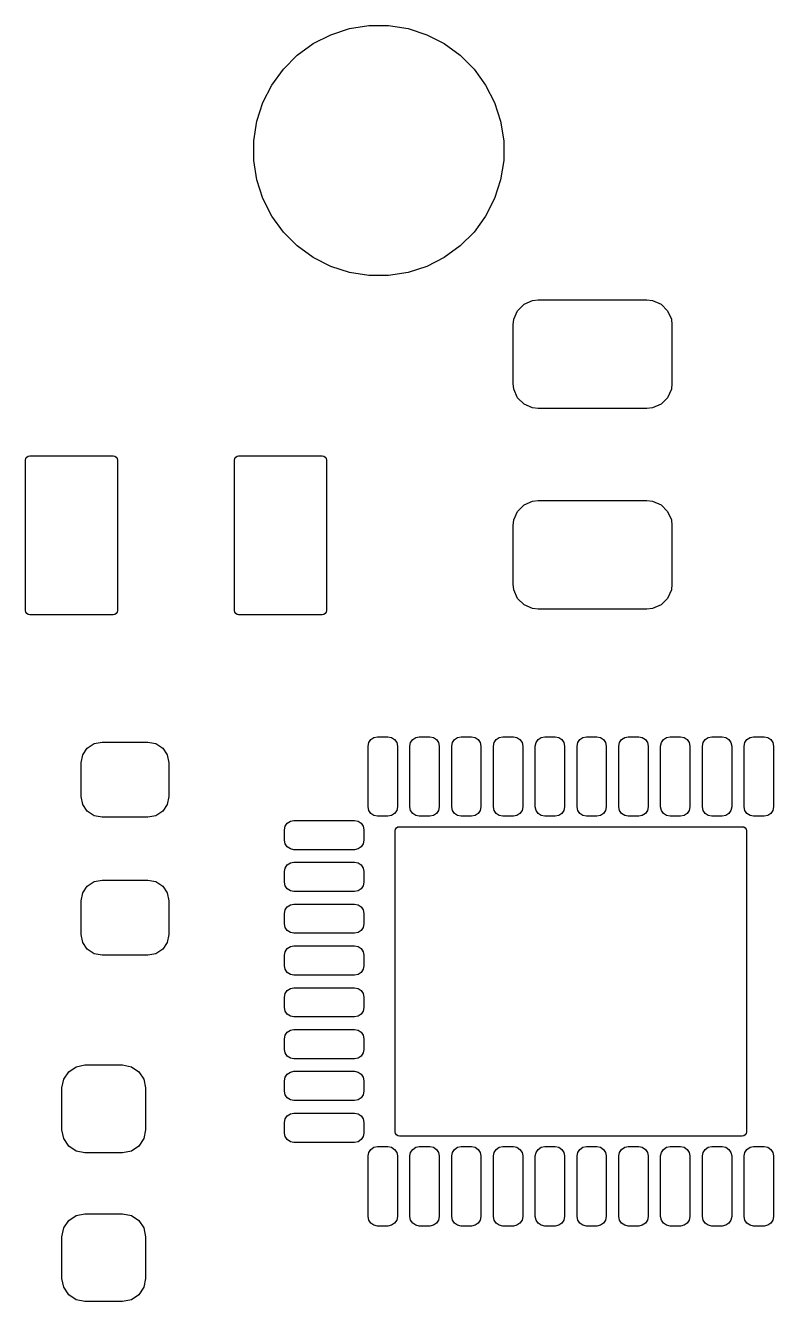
# Model space of a CAD drawing. Extents: x 4.96 to 6.91, y -4.19 to -2.89.
# Drawn here: x 5.264 to 5.617, y -3.491 to -2.891 of the extents above; entities that cross this region are included whole.
import ezdxf

# ---------------------------------------------------------------- set-up
doc = ezdxf.new("R2010")
doc.units = 0
doc.header["$MEASUREMENT"] = 0
doc.layers.add('BLACK', color=7, linetype='CONTINUOUS')

msp = doc.modelspace()

# ---------------------------------------------------------------- linework, layer by layer
at = {"layer": 'BLACK', "linetype": 'CONTINUOUS'}
for p, q in [((5.39997, -2.89929), (5.40823, -2.89509)), ((5.40823, -2.89509), (5.41704, -2.89222)), ((5.41704, -2.89222), (5.42619, -2.89077)), ((5.42619, -2.89077), (5.43546, -2.89077)), ((5.43546, -2.89077), (5.44461, -2.89222)), ((5.44461, -2.89222), (5.45343, -2.89509)), ((5.45343, -2.89509), (5.46168, -2.89929)), ((5.39247, -2.90474), (5.39997, -2.89929)), ((5.46168, -2.89929), (5.46918, -2.90474)), ((5.38592, -2.91129), (5.39247, -2.90474)), ((5.46918, -2.90474), (5.47573, -2.91129)), ((5.38047, -2.91879), (5.38592, -2.91129)), ((5.47573, -2.91129), (5.48118, -2.91879)), ((5.37627, -2.92705), (5.38047, -2.91879)), ((5.48118, -2.91879), (5.48539, -2.92705)), ((5.3734, -2.93586), (5.37627, -2.92705)), ((5.48539, -2.92705), (5.48825, -2.93586)), ((5.37195, -2.94501), (5.3734, -2.93586)), ((5.48825, -2.93586), (5.4897, -2.94501)), ((5.37195, -2.95428), (5.37195, -2.94501)), ((5.4897, -2.94501), (5.4897, -2.95428)), ((5.3734, -2.96343), (5.37195, -2.95428)), ((5.4897, -2.95428), (5.48825, -2.96343)), ((5.37627, -2.97225), (5.3734, -2.96343)), ((5.48825, -2.96343), (5.48539, -2.97225)), ((5.38047, -2.9805), (5.37627, -2.97225)), ((5.48539, -2.97225), (5.48118, -2.9805)), ((5.38592, -2.988), (5.38047, -2.9805)), ((5.48118, -2.9805), (5.47573, -2.988)), ((5.39247, -2.99455), (5.38592, -2.988)), ((5.47573, -2.988), (5.46918, -2.99455)), ((5.39997, -3), (5.39247, -2.99455)), ((5.46918, -2.99455), (5.46168, -3)), ((5.40823, -3.00421), (5.39997, -3)), ((5.46168, -3), (5.45343, -3.00421)), ((5.41704, -3.00707), (5.40823, -3.00421)), ((5.42619, -3.00852), (5.41704, -3.00707)), ((5.43546, -3.00852), (5.42619, -3.00852)), ((5.44461, -3.00707), (5.43546, -3.00852)), ((5.45343, -3.00421), (5.44461, -3.00707)), ((5.49929, -3.02198), (5.50326, -3.02023)), ((5.50326, -3.02023), (5.50597, -3.01991)), ((5.50597, -3.01991), (5.55715, -3.01991)), ((5.55715, -3.01991), (5.55985, -3.02023)), ((5.55985, -3.02023), (5.56382, -3.02198)), ((5.49447, -3.02902), (5.49622, -3.02505)), ((5.49622, -3.02505), (5.49929, -3.02198)), ((5.56382, -3.02198), (5.56689, -3.02505)), ((5.56689, -3.02505), (5.56865, -3.02902)), ((5.49416, -3.03172), (5.49447, -3.02902)), ((5.49416, -3.05928), (5.49416, -3.03172)), ((5.56865, -3.02902), (5.56896, -3.03172)), ((5.56896, -3.03172), (5.56896, -3.05928)), ((5.49447, -3.06199), (5.49416, -3.05928)), ((5.49622, -3.06596), (5.49447, -3.06199)), ((5.56865, -3.06199), (5.56689, -3.06596)), ((5.56896, -3.05928), (5.56865, -3.06199)), ((5.49929, -3.06903), (5.49622, -3.06596)), ((5.50326, -3.07078), (5.49929, -3.06903)), ((5.56382, -3.06903), (5.55985, -3.07078)), ((5.56689, -3.06596), (5.56382, -3.06903)), ((5.50597, -3.07109), (5.50326, -3.07078)), ((5.55715, -3.07109), (5.50597, -3.07109)), ((5.55985, -3.07078), (5.55715, -3.07109)), ((5.26443, -3.09531), (5.26458, -3.09456)), ((5.26443, -3.16618), (5.26443, -3.09531)), ((5.26458, -3.09456), (5.26501, -3.09392)), ((5.26501, -3.09392), (5.26565, -3.0935)), ((5.26565, -3.0935), (5.2664, -3.09335)), ((5.2664, -3.09335), (5.30577, -3.09335)), ((5.30577, -3.09335), (5.30652, -3.0935)), ((5.30652, -3.0935), (5.30716, -3.09392)), ((5.30716, -3.09392), (5.30759, -3.09456)), ((5.30759, -3.09456), (5.30774, -3.09531)), ((5.30774, -3.09531), (5.30774, -3.16618)), ((5.36286, -3.09531), (5.36301, -3.09456)), ((5.36286, -3.16618), (5.36286, -3.09531)), ((5.36301, -3.09456), (5.36343, -3.09392)), ((5.36343, -3.09392), (5.36407, -3.0935)), ((5.36407, -3.0935), (5.36483, -3.09335)), ((5.36483, -3.09335), (5.4042, -3.09335)), ((5.4042, -3.09335), (5.40495, -3.0935)), ((5.40495, -3.0935), (5.40559, -3.09392)), ((5.40559, -3.09392), (5.40602, -3.09456)), ((5.40602, -3.09456), (5.40617, -3.09531)), ((5.40617, -3.09531), (5.40617, -3.16618)), ((5.49622, -3.11954), (5.49929, -3.11647)), ((5.49929, -3.11647), (5.50326, -3.11472)), ((5.50326, -3.11472), (5.50597, -3.1144)), ((5.50597, -3.1144), (5.55715, -3.1144)), ((5.55715, -3.1144), (5.55985, -3.11472)), ((5.55985, -3.11472), (5.56382, -3.11647)), ((5.56382, -3.11647), (5.56689, -3.11954)), ((5.49447, -3.12351), (5.49622, -3.11954)), ((5.56689, -3.11954), (5.56865, -3.12351)), ((5.49416, -3.12621), (5.49447, -3.12351)), ((5.49416, -3.15377), (5.49416, -3.12621)), ((5.56865, -3.12351), (5.56896, -3.12621)), ((5.56896, -3.12621), (5.56896, -3.15377)), ((5.49447, -3.15648), (5.49416, -3.15377)), ((5.49622, -3.16045), (5.49447, -3.15648)), ((5.56865, -3.15648), (5.56689, -3.16045)), ((5.56896, -3.15377), (5.56865, -3.15648)), ((5.49929, -3.16352), (5.49622, -3.16045)), ((5.50326, -3.16527), (5.49929, -3.16352)), ((5.50597, -3.16558), (5.50326, -3.16527)), ((5.55985, -3.16527), (5.55715, -3.16558)), ((5.56382, -3.16352), (5.55985, -3.16527)), ((5.56689, -3.16045), (5.56382, -3.16352)), ((5.26458, -3.16693), (5.26443, -3.16618)), ((5.26501, -3.16757), (5.26458, -3.16693)), ((5.26565, -3.168), (5.26501, -3.16757)), ((5.2664, -3.16815), (5.26565, -3.168)), ((5.30577, -3.16815), (5.2664, -3.16815)), ((5.30652, -3.168), (5.30577, -3.16815)), ((5.30716, -3.16757), (5.30652, -3.168)), ((5.30759, -3.16693), (5.30716, -3.16757)), ((5.30774, -3.16618), (5.30759, -3.16693)), ((5.36301, -3.16693), (5.36286, -3.16618)), ((5.36343, -3.16757), (5.36301, -3.16693)), ((5.36407, -3.168), (5.36343, -3.16757)), ((5.36483, -3.16815), (5.36407, -3.168)), ((5.4042, -3.16815), (5.36483, -3.16815)), ((5.40495, -3.168), (5.4042, -3.16815)), ((5.40559, -3.16757), (5.40495, -3.168)), ((5.40602, -3.16693), (5.40559, -3.16757)), ((5.40617, -3.16618), (5.40602, -3.16693)), ((5.55715, -3.16558), (5.50597, -3.16558)), ((5.29138, -3.23415), (5.29351, -3.23095)), ((5.29351, -3.23095), (5.29671, -3.22882)), ((5.29671, -3.22882), (5.30047, -3.22807)), ((5.30047, -3.22807), (5.32213, -3.22807)), ((5.32213, -3.22807), (5.32589, -3.22882)), ((5.32589, -3.22882), (5.32909, -3.23095)), ((5.32909, -3.23095), (5.33122, -3.23415)), ((5.42583, -3.23002), (5.42616, -3.22832)), ((5.42583, -3.25856), (5.42583, -3.23002)), ((5.42616, -3.22832), (5.42712, -3.22689)), ((5.42712, -3.22689), (5.42856, -3.22593)), ((5.42856, -3.22593), (5.43026, -3.22559)), ((5.43026, -3.22559), (5.43518, -3.22559)), ((5.43518, -3.22559), (5.43687, -3.22593)), ((5.43687, -3.22593), (5.43831, -3.22689)), ((5.43831, -3.22689), (5.43927, -3.22832)), ((5.43927, -3.22832), (5.43961, -3.23002)), ((5.43961, -3.23002), (5.43961, -3.25856)), ((5.44551, -3.23002), (5.44585, -3.22832)), ((5.44551, -3.25856), (5.44551, -3.23002)), ((5.44585, -3.22832), (5.44681, -3.22689)), ((5.44681, -3.22689), (5.44825, -3.22593)), ((5.44825, -3.22593), (5.44994, -3.22559)), ((5.44994, -3.22559), (5.45486, -3.22559)), ((5.45486, -3.22559), (5.45656, -3.22593)), ((5.45656, -3.22593), (5.45799, -3.22689)), ((5.45799, -3.22689), (5.45895, -3.22832)), ((5.45895, -3.22832), (5.45929, -3.23002)), ((5.45929, -3.23002), (5.45929, -3.25856)), ((5.4652, -3.23002), (5.46553, -3.22832)), ((5.4652, -3.25856), (5.4652, -3.23002)), ((5.46553, -3.22832), (5.46649, -3.22689)), ((5.46649, -3.22689), (5.46793, -3.22593)), ((5.46793, -3.22593), (5.46963, -3.22559)), ((5.46963, -3.22559), (5.47455, -3.22559)), ((5.47455, -3.22559), (5.47624, -3.22593)), ((5.47624, -3.22593), (5.47768, -3.22689)), ((5.47768, -3.22689), (5.47864, -3.22832)), ((5.47864, -3.22832), (5.47898, -3.23002)), ((5.47898, -3.23002), (5.47898, -3.25856)), ((5.48488, -3.23002), (5.48522, -3.22832)), ((5.48488, -3.25856), (5.48488, -3.23002)), ((5.48522, -3.22832), (5.48618, -3.22689)), ((5.48618, -3.22689), (5.48762, -3.22593)), ((5.48762, -3.22593), (5.48931, -3.22559)), ((5.48931, -3.22559), (5.49423, -3.22559)), ((5.49423, -3.22559), (5.49593, -3.22593)), ((5.49593, -3.22593), (5.49736, -3.22689)), ((5.49736, -3.22689), (5.49832, -3.22832)), ((5.49832, -3.22832), (5.49866, -3.23002)), ((5.49866, -3.23002), (5.49866, -3.25856)), ((5.50457, -3.23002), (5.5049, -3.22832)), ((5.50457, -3.25856), (5.50457, -3.23002)), ((5.5049, -3.22832), (5.50586, -3.22689)), ((5.50586, -3.22689), (5.5073, -3.22593)), ((5.5073, -3.22593), (5.509, -3.22559)), ((5.509, -3.22559), (5.51392, -3.22559)), ((5.51392, -3.22559), (5.51561, -3.22593)), ((5.51561, -3.22593), (5.51705, -3.22689)), ((5.51705, -3.22689), (5.51801, -3.22832)), ((5.51801, -3.22832), (5.51835, -3.23002)), ((5.51835, -3.23002), (5.51835, -3.25856)), ((5.52425, -3.23002), (5.52459, -3.22832)), ((5.52425, -3.25856), (5.52425, -3.23002)), ((5.52459, -3.22832), (5.52555, -3.22689)), ((5.52555, -3.22689), (5.52699, -3.22593)), ((5.52699, -3.22593), (5.52868, -3.22559)), ((5.52868, -3.22559), (5.5336, -3.22559)), ((5.5336, -3.22559), (5.5353, -3.22593)), ((5.5353, -3.22593), (5.53673, -3.22689)), ((5.53673, -3.22689), (5.53769, -3.22832)), ((5.53769, -3.22832), (5.53803, -3.23002)), ((5.53803, -3.23002), (5.53803, -3.25856)), ((5.54394, -3.23002), (5.54427, -3.22832)), ((5.54394, -3.25856), (5.54394, -3.23002)), ((5.54427, -3.22832), (5.54523, -3.22689)), ((5.54523, -3.22689), (5.54667, -3.22593)), ((5.54667, -3.22593), (5.54837, -3.22559)), ((5.54837, -3.22559), (5.55329, -3.22559)), ((5.55329, -3.22559), (5.55498, -3.22593)), ((5.55498, -3.22593), (5.55642, -3.22689)), ((5.55642, -3.22689), (5.55738, -3.22832)), ((5.55738, -3.22832), (5.55772, -3.23002)), ((5.55772, -3.23002), (5.55772, -3.25856)), ((5.56362, -3.23002), (5.56396, -3.22832)), ((5.56362, -3.25856), (5.56362, -3.23002)), ((5.56396, -3.22832), (5.56492, -3.22689)), ((5.56492, -3.22689), (5.56636, -3.22593)), ((5.56636, -3.22593), (5.56805, -3.22559)), ((5.56805, -3.22559), (5.57297, -3.22559)), ((5.57297, -3.22559), (5.57467, -3.22593)), ((5.57467, -3.22593), (5.5761, -3.22689)), ((5.5761, -3.22689), (5.57706, -3.22832)), ((5.57706, -3.22832), (5.5774, -3.23002)), ((5.5774, -3.23002), (5.5774, -3.25856)), ((5.58331, -3.23002), (5.58364, -3.22832)), ((5.58331, -3.25856), (5.58331, -3.23002)), ((5.58364, -3.22832), (5.5846, -3.22689)), ((5.5846, -3.22689), (5.58604, -3.22593)), ((5.58604, -3.22593), (5.58774, -3.22559)), ((5.58774, -3.22559), (5.59266, -3.22559)), ((5.59266, -3.22559), (5.59435, -3.22593)), ((5.59435, -3.22593), (5.59579, -3.22689)), ((5.59579, -3.22689), (5.59675, -3.22832)), ((5.59675, -3.22832), (5.59709, -3.23002)), ((5.59709, -3.23002), (5.59709, -3.25856)), ((5.60299, -3.23002), (5.60333, -3.22832)), ((5.60299, -3.25856), (5.60299, -3.23002)), ((5.60333, -3.22832), (5.60429, -3.22689)), ((5.60429, -3.22689), (5.60573, -3.22593)), ((5.60573, -3.22593), (5.60742, -3.22559)), ((5.60742, -3.22559), (5.61234, -3.22559)), ((5.61234, -3.22559), (5.61404, -3.22593)), ((5.61404, -3.22593), (5.61547, -3.22689)), ((5.61547, -3.22689), (5.61643, -3.22832)), ((5.61643, -3.22832), (5.61677, -3.23002)), ((5.61677, -3.23002), (5.61677, -3.25856)), ((5.29063, -3.23791), (5.29138, -3.23415)), ((5.33122, -3.23415), (5.33197, -3.23791)), ((5.29063, -3.25366), (5.29063, -3.23791)), ((5.33197, -3.23791), (5.33197, -3.25366)), ((5.29138, -3.25743), (5.29063, -3.25366)), ((5.33197, -3.25366), (5.33122, -3.25743)), ((5.29351, -3.26062), (5.29138, -3.25743)), ((5.29671, -3.26275), (5.29351, -3.26062)), ((5.32909, -3.26062), (5.32589, -3.26275)), ((5.33122, -3.25743), (5.32909, -3.26062)), ((5.42616, -3.26026), (5.42583, -3.25856)), ((5.42712, -3.26169), (5.42616, -3.26026)), ((5.43927, -3.26026), (5.43831, -3.26169)), ((5.43961, -3.25856), (5.43927, -3.26026)), ((5.44585, -3.26026), (5.44551, -3.25856)), ((5.44681, -3.26169), (5.44585, -3.26026)), ((5.45895, -3.26026), (5.45799, -3.26169)), ((5.45929, -3.25856), (5.45895, -3.26026)), ((5.46553, -3.26026), (5.4652, -3.25856)), ((5.46649, -3.26169), (5.46553, -3.26026)), ((5.47864, -3.26026), (5.47768, -3.26169)), ((5.47898, -3.25856), (5.47864, -3.26026)), ((5.48522, -3.26026), (5.48488, -3.25856)), ((5.48618, -3.26169), (5.48522, -3.26026)), ((5.49832, -3.26026), (5.49736, -3.26169)), ((5.49866, -3.25856), (5.49832, -3.26026)), ((5.5049, -3.26026), (5.50457, -3.25856)), ((5.50586, -3.26169), (5.5049, -3.26026)), ((5.51801, -3.26026), (5.51705, -3.26169)), ((5.51835, -3.25856), (5.51801, -3.26026)), ((5.52459, -3.26026), (5.52425, -3.25856)), ((5.52555, -3.26169), (5.52459, -3.26026)), ((5.53769, -3.26026), (5.53673, -3.26169)), ((5.53803, -3.25856), (5.53769, -3.26026)), ((5.54427, -3.26026), (5.54394, -3.25856)), ((5.54523, -3.26169), (5.54427, -3.26026)), ((5.55738, -3.26026), (5.55642, -3.26169)), ((5.55772, -3.25856), (5.55738, -3.26026)), ((5.56396, -3.26026), (5.56362, -3.25856)), ((5.56492, -3.26169), (5.56396, -3.26026)), ((5.57706, -3.26026), (5.5761, -3.26169)), ((5.5774, -3.25856), (5.57706, -3.26026)), ((5.58364, -3.26026), (5.58331, -3.25856)), ((5.5846, -3.26169), (5.58364, -3.26026)), ((5.59675, -3.26026), (5.59579, -3.26169)), ((5.59709, -3.25856), (5.59675, -3.26026)), ((5.60333, -3.26026), (5.60299, -3.25856)), ((5.60429, -3.26169), (5.60333, -3.26026)), ((5.61643, -3.26026), (5.61547, -3.26169)), ((5.61677, -3.25856), (5.61643, -3.26026)), ((5.30047, -3.2635), (5.29671, -3.26275)), ((5.32213, -3.2635), (5.30047, -3.2635)), ((5.32589, -3.26275), (5.32213, -3.2635)), ((5.38679, -3.26769), (5.38775, -3.26626)), ((5.38775, -3.26626), (5.38919, -3.2653)), ((5.38919, -3.2653), (5.39089, -3.26496)), ((5.39089, -3.26496), (5.41943, -3.26496)), ((5.41943, -3.26496), (5.42112, -3.2653)), ((5.42112, -3.2653), (5.42256, -3.26626)), ((5.42256, -3.26626), (5.42352, -3.26769)), ((5.42856, -3.26265), (5.42712, -3.26169)), ((5.43026, -3.26299), (5.42856, -3.26265)), ((5.43518, -3.26299), (5.43026, -3.26299)), ((5.43687, -3.26265), (5.43518, -3.26299)), ((5.43831, -3.26169), (5.43687, -3.26265)), ((5.44825, -3.26265), (5.44681, -3.26169)), ((5.44994, -3.26299), (5.44825, -3.26265)), ((5.45486, -3.26299), (5.44994, -3.26299)), ((5.45656, -3.26265), (5.45486, -3.26299)), ((5.45799, -3.26169), (5.45656, -3.26265)), ((5.46793, -3.26265), (5.46649, -3.26169)), ((5.46963, -3.26299), (5.46793, -3.26265)), ((5.47455, -3.26299), (5.46963, -3.26299)), ((5.47624, -3.26265), (5.47455, -3.26299)), ((5.47768, -3.26169), (5.47624, -3.26265)), ((5.48762, -3.26265), (5.48618, -3.26169)), ((5.48931, -3.26299), (5.48762, -3.26265)), ((5.49423, -3.26299), (5.48931, -3.26299)), ((5.49593, -3.26265), (5.49423, -3.26299)), ((5.49736, -3.26169), (5.49593, -3.26265)), ((5.5073, -3.26265), (5.50586, -3.26169)), ((5.509, -3.26299), (5.5073, -3.26265)), ((5.51392, -3.26299), (5.509, -3.26299)), ((5.51561, -3.26265), (5.51392, -3.26299)), ((5.51705, -3.26169), (5.51561, -3.26265)), ((5.52699, -3.26265), (5.52555, -3.26169)), ((5.52868, -3.26299), (5.52699, -3.26265)), ((5.5336, -3.26299), (5.52868, -3.26299)), ((5.5353, -3.26265), (5.5336, -3.26299)), ((5.53673, -3.26169), (5.5353, -3.26265)), ((5.54667, -3.26265), (5.54523, -3.26169)), ((5.54837, -3.26299), (5.54667, -3.26265)), ((5.55329, -3.26299), (5.54837, -3.26299)), ((5.55498, -3.26265), (5.55329, -3.26299)), ((5.55642, -3.26169), (5.55498, -3.26265)), ((5.56636, -3.26265), (5.56492, -3.26169)), ((5.56805, -3.26299), (5.56636, -3.26265)), ((5.57297, -3.26299), (5.56805, -3.26299)), ((5.57467, -3.26265), (5.57297, -3.26299)), ((5.5761, -3.26169), (5.57467, -3.26265)), ((5.58604, -3.26265), (5.5846, -3.26169)), ((5.58774, -3.26299), (5.58604, -3.26265)), ((5.59266, -3.26299), (5.58774, -3.26299)), ((5.59435, -3.26265), (5.59266, -3.26299)), ((5.59579, -3.26169), (5.59435, -3.26265)), ((5.60573, -3.26265), (5.60429, -3.26169)), ((5.60742, -3.26299), (5.60573, -3.26265)), ((5.61234, -3.26299), (5.60742, -3.26299)), ((5.61404, -3.26265), (5.61234, -3.26299)), ((5.61547, -3.26169), (5.61404, -3.26265)), ((5.38646, -3.26939), (5.38679, -3.26769)), ((5.38646, -3.27431), (5.38646, -3.26939)), ((5.42352, -3.26769), (5.42386, -3.26939)), ((5.42386, -3.26939), (5.42386, -3.27431)), ((5.43862, -3.26988), (5.43877, -3.26913)), ((5.43862, -3.41161), (5.43862, -3.26988)), ((5.43877, -3.26913), (5.4392, -3.26849)), ((5.4392, -3.26849), (5.43984, -3.26806)), ((5.43984, -3.26806), (5.44059, -3.26791)), ((5.44059, -3.26791), (5.60201, -3.26791)), ((5.60201, -3.26791), (5.60276, -3.26806)), ((5.60276, -3.26806), (5.6034, -3.26849)), ((5.6034, -3.26849), (5.60383, -3.26913)), ((5.60383, -3.26913), (5.60398, -3.26988)), ((5.60398, -3.26988), (5.60398, -3.41161)), ((5.38679, -3.27601), (5.38646, -3.27431)), ((5.38775, -3.27744), (5.38679, -3.27601)), ((5.38919, -3.2784), (5.38775, -3.27744)), ((5.39089, -3.27874), (5.38919, -3.2784)), ((5.41943, -3.27874), (5.39089, -3.27874)), ((5.42112, -3.2784), (5.41943, -3.27874)), ((5.42256, -3.27744), (5.42112, -3.2784)), ((5.42352, -3.27601), (5.42256, -3.27744)), ((5.42386, -3.27431), (5.42352, -3.27601)), ((5.38775, -3.28594), (5.38919, -3.28498)), ((5.38919, -3.28498), (5.39089, -3.28465)), ((5.39089, -3.28465), (5.41943, -3.28465)), ((5.41943, -3.28465), (5.42112, -3.28498)), ((5.42112, -3.28498), (5.42256, -3.28594)), ((5.38646, -3.28907), (5.38679, -3.28738)), ((5.38646, -3.294), (5.38646, -3.28907)), ((5.38679, -3.28738), (5.38775, -3.28594)), ((5.42256, -3.28594), (5.42352, -3.28738)), ((5.42352, -3.28738), (5.42386, -3.28907)), ((5.42386, -3.28907), (5.42386, -3.294)), ((5.29138, -3.29911), (5.29351, -3.29591)), ((5.29351, -3.29591), (5.29671, -3.29378)), ((5.29671, -3.29378), (5.30047, -3.29303)), ((5.30047, -3.29303), (5.32213, -3.29303)), ((5.32213, -3.29303), (5.32589, -3.29378)), ((5.32589, -3.29378), (5.32909, -3.29591)), ((5.32909, -3.29591), (5.33122, -3.29911)), ((5.38679, -3.29569), (5.38646, -3.294)), ((5.38775, -3.29713), (5.38679, -3.29569)), ((5.38919, -3.29809), (5.38775, -3.29713)), ((5.42256, -3.29713), (5.42112, -3.29809)), ((5.42352, -3.29569), (5.42256, -3.29713)), ((5.42386, -3.294), (5.42352, -3.29569)), ((5.29063, -3.30287), (5.29138, -3.29911)), ((5.29063, -3.31862), (5.29063, -3.30287)), ((5.33122, -3.29911), (5.33197, -3.30287)), ((5.33197, -3.30287), (5.33197, -3.31862)), ((5.39089, -3.29843), (5.38919, -3.29809)), ((5.41943, -3.29843), (5.39089, -3.29843)), ((5.42112, -3.29809), (5.41943, -3.29843)), ((5.38646, -3.30876), (5.38679, -3.30706)), ((5.38646, -3.31368), (5.38646, -3.30876)), ((5.38679, -3.30706), (5.38775, -3.30563)), ((5.38775, -3.30563), (5.38919, -3.30467)), ((5.38919, -3.30467), (5.39089, -3.30433)), ((5.39089, -3.30433), (5.41943, -3.30433)), ((5.41943, -3.30433), (5.42112, -3.30467)), ((5.42112, -3.30467), (5.42256, -3.30563)), ((5.42256, -3.30563), (5.42352, -3.30706)), ((5.42352, -3.30706), (5.42386, -3.30876)), ((5.42386, -3.30876), (5.42386, -3.31368)), ((5.38679, -3.31538), (5.38646, -3.31368)), ((5.38775, -3.31681), (5.38679, -3.31538)), ((5.42352, -3.31538), (5.42256, -3.31681)), ((5.42386, -3.31368), (5.42352, -3.31538)), ((5.29138, -3.32239), (5.29063, -3.31862)), ((5.33197, -3.31862), (5.33122, -3.32239)), ((5.38919, -3.31777), (5.38775, -3.31681)), ((5.39089, -3.31811), (5.38919, -3.31777)), ((5.41943, -3.31811), (5.39089, -3.31811)), ((5.42112, -3.31777), (5.41943, -3.31811)), ((5.42256, -3.31681), (5.42112, -3.31777)), ((5.29351, -3.32558), (5.29138, -3.32239)), ((5.29671, -3.32772), (5.29351, -3.32558)), ((5.32909, -3.32558), (5.32589, -3.32772)), ((5.33122, -3.32239), (5.32909, -3.32558)), ((5.38646, -3.32844), (5.38679, -3.32675)), ((5.38679, -3.32675), (5.38775, -3.32531)), ((5.38775, -3.32531), (5.38919, -3.32435)), ((5.38919, -3.32435), (5.39089, -3.32402)), ((5.39089, -3.32402), (5.41943, -3.32402)), ((5.41943, -3.32402), (5.42112, -3.32435)), ((5.42112, -3.32435), (5.42256, -3.32531)), ((5.42256, -3.32531), (5.42352, -3.32675)), ((5.42352, -3.32675), (5.42386, -3.32844)), ((5.30047, -3.32846), (5.29671, -3.32772)), ((5.32213, -3.32846), (5.30047, -3.32846)), ((5.32589, -3.32772), (5.32213, -3.32846)), ((5.38646, -3.33337), (5.38646, -3.32844)), ((5.38679, -3.33506), (5.38646, -3.33337)), ((5.42386, -3.33337), (5.42352, -3.33506)), ((5.42386, -3.32844), (5.42386, -3.33337)), ((5.38775, -3.3365), (5.38679, -3.33506)), ((5.38919, -3.33746), (5.38775, -3.3365)), ((5.39089, -3.3378), (5.38919, -3.33746)), ((5.41943, -3.3378), (5.39089, -3.3378)), ((5.42112, -3.33746), (5.41943, -3.3378)), ((5.42256, -3.3365), (5.42112, -3.33746)), ((5.42352, -3.33506), (5.42256, -3.3365)), ((5.38679, -3.34643), (5.38775, -3.345)), ((5.38775, -3.345), (5.38919, -3.34404)), ((5.38919, -3.34404), (5.39089, -3.3437)), ((5.39089, -3.3437), (5.41943, -3.3437)), ((5.41943, -3.3437), (5.42112, -3.34404)), ((5.42112, -3.34404), (5.42256, -3.345)), ((5.42256, -3.345), (5.42352, -3.34643)), ((5.38646, -3.34813), (5.38679, -3.34643)), ((5.38646, -3.35305), (5.38646, -3.34813)), ((5.42352, -3.34643), (5.42386, -3.34813)), ((5.42386, -3.34813), (5.42386, -3.35305)), ((5.38679, -3.35475), (5.38646, -3.35305)), ((5.38775, -3.35618), (5.38679, -3.35475)), ((5.38919, -3.35714), (5.38775, -3.35618)), ((5.39089, -3.35748), (5.38919, -3.35714)), ((5.41943, -3.35748), (5.39089, -3.35748)), ((5.42112, -3.35714), (5.41943, -3.35748)), ((5.42256, -3.35618), (5.42112, -3.35714)), ((5.42352, -3.35475), (5.42256, -3.35618)), ((5.42386, -3.35305), (5.42352, -3.35475)), ((5.38919, -3.36372), (5.39089, -3.36339)), ((5.39089, -3.36339), (5.41943, -3.36339)), ((5.41943, -3.36339), (5.42112, -3.36372)), ((5.38646, -3.36781), (5.38679, -3.36612)), ((5.38646, -3.37274), (5.38646, -3.36781)), ((5.38679, -3.36612), (5.38775, -3.36468)), ((5.38775, -3.36468), (5.38919, -3.36372)), ((5.42112, -3.36372), (5.42256, -3.36468)), ((5.42256, -3.36468), (5.42352, -3.36612)), ((5.42352, -3.36612), (5.42386, -3.36781)), ((5.42386, -3.36781), (5.42386, -3.37274)), ((5.38679, -3.37443), (5.38646, -3.37274)), ((5.38775, -3.37587), (5.38679, -3.37443)), ((5.42352, -3.37443), (5.42256, -3.37587)), ((5.42386, -3.37274), (5.42352, -3.37443)), ((5.28479, -3.38325), (5.2883, -3.3809)), ((5.2883, -3.3809), (5.29244, -3.38008)), ((5.29244, -3.38008), (5.31016, -3.38008)), ((5.31016, -3.38008), (5.3143, -3.3809)), ((5.3143, -3.3809), (5.31781, -3.38325)), ((5.38919, -3.37683), (5.38775, -3.37587)), ((5.39089, -3.37717), (5.38919, -3.37683)), ((5.41943, -3.37717), (5.39089, -3.37717)), ((5.42112, -3.37683), (5.41943, -3.37717)), ((5.42256, -3.37587), (5.42112, -3.37683)), ((5.28161, -3.39091), (5.28244, -3.38676)), ((5.28244, -3.38676), (5.28479, -3.38325)), ((5.31781, -3.38325), (5.32016, -3.38676)), ((5.32016, -3.38676), (5.32098, -3.39091)), ((5.38646, -3.3875), (5.38679, -3.38581)), ((5.38646, -3.39242), (5.38646, -3.3875)), ((5.38679, -3.38581), (5.38775, -3.38437)), ((5.38775, -3.38437), (5.38919, -3.38341)), ((5.38919, -3.38341), (5.39089, -3.38307)), ((5.39089, -3.38307), (5.41943, -3.38307)), ((5.41943, -3.38307), (5.42112, -3.38341)), ((5.42112, -3.38341), (5.42256, -3.38437)), ((5.42256, -3.38437), (5.42352, -3.38581)), ((5.42352, -3.38581), (5.42386, -3.3875)), ((5.42386, -3.3875), (5.42386, -3.39242)), ((5.28161, -3.41059), (5.28161, -3.39091)), ((5.32098, -3.39091), (5.32098, -3.41059)), ((5.38679, -3.39412), (5.38646, -3.39242)), ((5.42386, -3.39242), (5.42352, -3.39412)), ((5.38775, -3.39555), (5.38679, -3.39412)), ((5.38919, -3.39651), (5.38775, -3.39555)), ((5.39089, -3.39685), (5.38919, -3.39651)), ((5.41943, -3.39685), (5.39089, -3.39685)), ((5.42112, -3.39651), (5.41943, -3.39685)), ((5.42256, -3.39555), (5.42112, -3.39651)), ((5.42352, -3.39412), (5.42256, -3.39555)), ((5.38646, -3.40719), (5.38679, -3.40549)), ((5.38679, -3.40549), (5.38775, -3.40405)), ((5.38775, -3.40405), (5.38919, -3.40309)), ((5.38919, -3.40309), (5.39089, -3.40276)), ((5.39089, -3.40276), (5.41943, -3.40276)), ((5.41943, -3.40276), (5.42112, -3.40309)), ((5.42112, -3.40309), (5.42256, -3.40405)), ((5.42256, -3.40405), (5.42352, -3.40549)), ((5.42352, -3.40549), (5.42386, -3.40719)), ((5.28244, -3.41473), (5.28161, -3.41059)), ((5.32098, -3.41059), (5.32016, -3.41473)), ((5.38646, -3.41211), (5.38646, -3.40719)), ((5.42386, -3.40719), (5.42386, -3.41211)), ((5.43877, -3.41237), (5.43862, -3.41161)), ((5.60398, -3.41161), (5.60383, -3.41237)), ((5.28479, -3.41825), (5.28244, -3.41473)), ((5.32016, -3.41473), (5.31781, -3.41825)), ((5.38679, -3.4138), (5.38646, -3.41211)), ((5.38775, -3.41524), (5.38679, -3.4138)), ((5.38919, -3.4162), (5.38775, -3.41524)), ((5.39089, -3.41654), (5.38919, -3.4162)), ((5.41943, -3.41654), (5.39089, -3.41654)), ((5.42112, -3.4162), (5.41943, -3.41654)), ((5.42256, -3.41524), (5.42112, -3.4162)), ((5.42352, -3.4138), (5.42256, -3.41524)), ((5.42386, -3.41211), (5.42352, -3.4138)), ((5.4392, -3.41301), (5.43877, -3.41237)), ((5.43984, -3.41343), (5.4392, -3.41301)), ((5.44059, -3.41358), (5.43984, -3.41343)), ((5.60201, -3.41358), (5.44059, -3.41358)), ((5.60276, -3.41343), (5.60201, -3.41358)), ((5.6034, -3.41301), (5.60276, -3.41343)), ((5.60383, -3.41237), (5.6034, -3.41301)), ((5.2883, -3.42059), (5.28479, -3.41825)), ((5.29244, -3.42142), (5.2883, -3.42059)), ((5.31016, -3.42142), (5.29244, -3.42142)), ((5.3143, -3.42059), (5.31016, -3.42142)), ((5.31781, -3.41825), (5.3143, -3.42059)), ((5.42583, -3.42293), (5.42616, -3.42124)), ((5.42583, -3.45148), (5.42583, -3.42293)), ((5.42616, -3.42124), (5.42712, -3.4198)), ((5.42712, -3.4198), (5.42856, -3.41884)), ((5.42856, -3.41884), (5.43026, -3.4185)), ((5.43026, -3.4185), (5.43518, -3.4185)), ((5.43518, -3.4185), (5.43687, -3.41884)), ((5.43687, -3.41884), (5.43831, -3.4198)), ((5.43831, -3.4198), (5.43927, -3.42124)), ((5.43927, -3.42124), (5.43961, -3.42293)), ((5.43961, -3.42293), (5.43961, -3.45148)), ((5.44551, -3.42293), (5.44585, -3.42124)), ((5.44551, -3.45148), (5.44551, -3.42293)), ((5.44585, -3.42124), (5.44681, -3.4198)), ((5.44681, -3.4198), (5.44825, -3.41884)), ((5.44825, -3.41884), (5.44994, -3.4185)), ((5.44994, -3.4185), (5.45486, -3.4185)), ((5.45486, -3.4185), (5.45656, -3.41884)), ((5.45656, -3.41884), (5.45799, -3.4198)), ((5.45799, -3.4198), (5.45895, -3.42124)), ((5.45895, -3.42124), (5.45929, -3.42293)), ((5.45929, -3.42293), (5.45929, -3.45148)), ((5.4652, -3.42293), (5.46553, -3.42124)), ((5.4652, -3.45148), (5.4652, -3.42293)), ((5.46553, -3.42124), (5.46649, -3.4198)), ((5.46649, -3.4198), (5.46793, -3.41884)), ((5.46793, -3.41884), (5.46963, -3.4185)), ((5.46963, -3.4185), (5.47455, -3.4185)), ((5.47455, -3.4185), (5.47624, -3.41884)), ((5.47624, -3.41884), (5.47768, -3.4198)), ((5.47768, -3.4198), (5.47864, -3.42124)), ((5.47864, -3.42124), (5.47898, -3.42293)), ((5.47898, -3.42293), (5.47898, -3.45148)), ((5.48488, -3.42293), (5.48522, -3.42124)), ((5.48488, -3.45148), (5.48488, -3.42293)), ((5.48522, -3.42124), (5.48618, -3.4198)), ((5.48618, -3.4198), (5.48762, -3.41884)), ((5.48762, -3.41884), (5.48931, -3.4185)), ((5.48931, -3.4185), (5.49423, -3.4185)), ((5.49423, -3.4185), (5.49593, -3.41884)), ((5.49593, -3.41884), (5.49736, -3.4198)), ((5.49736, -3.4198), (5.49832, -3.42124)), ((5.49832, -3.42124), (5.49866, -3.42293)), ((5.49866, -3.42293), (5.49866, -3.45148)), ((5.50457, -3.42293), (5.5049, -3.42124)), ((5.50457, -3.45148), (5.50457, -3.42293)), ((5.5049, -3.42124), (5.50586, -3.4198)), ((5.50586, -3.4198), (5.5073, -3.41884)), ((5.5073, -3.41884), (5.509, -3.4185)), ((5.509, -3.4185), (5.51392, -3.4185)), ((5.51392, -3.4185), (5.51561, -3.41884)), ((5.51561, -3.41884), (5.51705, -3.4198)), ((5.51705, -3.4198), (5.51801, -3.42124)), ((5.51801, -3.42124), (5.51835, -3.42293)), ((5.51835, -3.42293), (5.51835, -3.45148)), ((5.52425, -3.42293), (5.52459, -3.42124)), ((5.52425, -3.45148), (5.52425, -3.42293)), ((5.52459, -3.42124), (5.52555, -3.4198)), ((5.52555, -3.4198), (5.52699, -3.41884)), ((5.52699, -3.41884), (5.52868, -3.4185)), ((5.52868, -3.4185), (5.5336, -3.4185)), ((5.5336, -3.4185), (5.5353, -3.41884)), ((5.5353, -3.41884), (5.53673, -3.4198)), ((5.53673, -3.4198), (5.53769, -3.42124)), ((5.53769, -3.42124), (5.53803, -3.42293)), ((5.53803, -3.42293), (5.53803, -3.45148)), ((5.54394, -3.42293), (5.54427, -3.42124)), ((5.54394, -3.45148), (5.54394, -3.42293)), ((5.54427, -3.42124), (5.54523, -3.4198)), ((5.54523, -3.4198), (5.54667, -3.41884)), ((5.54667, -3.41884), (5.54837, -3.4185)), ((5.54837, -3.4185), (5.55329, -3.4185)), ((5.55329, -3.4185), (5.55498, -3.41884)), ((5.55498, -3.41884), (5.55642, -3.4198)), ((5.55642, -3.4198), (5.55738, -3.42124)), ((5.55738, -3.42124), (5.55772, -3.42293)), ((5.55772, -3.42293), (5.55772, -3.45148)), ((5.56362, -3.42293), (5.56396, -3.42124)), ((5.56362, -3.45148), (5.56362, -3.42293)), ((5.56396, -3.42124), (5.56492, -3.4198)), ((5.56492, -3.4198), (5.56636, -3.41884)), ((5.56636, -3.41884), (5.56805, -3.4185)), ((5.56805, -3.4185), (5.57297, -3.4185)), ((5.57297, -3.4185), (5.57467, -3.41884)), ((5.57467, -3.41884), (5.5761, -3.4198)), ((5.5761, -3.4198), (5.57706, -3.42124)), ((5.57706, -3.42124), (5.5774, -3.42293)), ((5.5774, -3.42293), (5.5774, -3.45148)), ((5.58331, -3.42293), (5.58364, -3.42124)), ((5.58331, -3.45148), (5.58331, -3.42293)), ((5.58364, -3.42124), (5.5846, -3.4198)), ((5.5846, -3.4198), (5.58604, -3.41884)), ((5.58604, -3.41884), (5.58774, -3.4185)), ((5.58774, -3.4185), (5.59266, -3.4185)), ((5.59266, -3.4185), (5.59435, -3.41884)), ((5.59435, -3.41884), (5.59579, -3.4198)), ((5.59579, -3.4198), (5.59675, -3.42124)), ((5.59675, -3.42124), (5.59709, -3.42293)), ((5.59709, -3.42293), (5.59709, -3.45148)), ((5.60299, -3.42293), (5.60333, -3.42124)), ((5.60299, -3.45148), (5.60299, -3.42293)), ((5.60333, -3.42124), (5.60429, -3.4198)), ((5.60429, -3.4198), (5.60573, -3.41884)), ((5.60573, -3.41884), (5.60742, -3.4185)), ((5.60742, -3.4185), (5.61234, -3.4185)), ((5.61234, -3.4185), (5.61404, -3.41884)), ((5.61404, -3.41884), (5.61547, -3.4198)), ((5.61547, -3.4198), (5.61643, -3.42124)), ((5.61643, -3.42124), (5.61677, -3.42293)), ((5.61677, -3.42293), (5.61677, -3.45148)), ((5.28244, -3.45676), (5.28479, -3.45325)), ((5.28479, -3.45325), (5.2883, -3.4509)), ((5.2883, -3.4509), (5.29244, -3.45008)), ((5.29244, -3.45008), (5.31016, -3.45008)), ((5.31016, -3.45008), (5.3143, -3.4509)), ((5.3143, -3.4509), (5.31781, -3.45325)), ((5.31781, -3.45325), (5.32016, -3.45676)), ((5.42616, -3.45317), (5.42583, -3.45148)), ((5.42712, -3.45461), (5.42616, -3.45317)), ((5.43927, -3.45317), (5.43831, -3.45461)), ((5.43961, -3.45148), (5.43927, -3.45317)), ((5.44585, -3.45317), (5.44551, -3.45148)), ((5.44681, -3.45461), (5.44585, -3.45317)), ((5.45895, -3.45317), (5.45799, -3.45461)), ((5.45929, -3.45148), (5.45895, -3.45317)), ((5.46553, -3.45317), (5.4652, -3.45148)), ((5.46649, -3.45461), (5.46553, -3.45317)), ((5.47864, -3.45317), (5.47768, -3.45461)), ((5.47898, -3.45148), (5.47864, -3.45317)), ((5.48522, -3.45317), (5.48488, -3.45148)), ((5.48618, -3.45461), (5.48522, -3.45317)), ((5.49832, -3.45317), (5.49736, -3.45461)), ((5.49866, -3.45148), (5.49832, -3.45317)), ((5.5049, -3.45317), (5.50457, -3.45148)), ((5.50586, -3.45461), (5.5049, -3.45317)), ((5.51801, -3.45317), (5.51705, -3.45461)), ((5.51835, -3.45148), (5.51801, -3.45317)), ((5.52459, -3.45317), (5.52425, -3.45148)), ((5.52555, -3.45461), (5.52459, -3.45317)), ((5.53769, -3.45317), (5.53673, -3.45461)), ((5.53803, -3.45148), (5.53769, -3.45317)), ((5.54427, -3.45317), (5.54394, -3.45148)), ((5.54523, -3.45461), (5.54427, -3.45317)), ((5.55738, -3.45317), (5.55642, -3.45461)), ((5.55772, -3.45148), (5.55738, -3.45317)), ((5.56396, -3.45317), (5.56362, -3.45148)), ((5.56492, -3.45461), (5.56396, -3.45317)), ((5.57706, -3.45317), (5.5761, -3.45461)), ((5.5774, -3.45148), (5.57706, -3.45317)), ((5.58364, -3.45317), (5.58331, -3.45148)), ((5.5846, -3.45461), (5.58364, -3.45317)), ((5.59675, -3.45317), (5.59579, -3.45461)), ((5.59709, -3.45148), (5.59675, -3.45317)), ((5.60333, -3.45317), (5.60299, -3.45148)), ((5.60429, -3.45461), (5.60333, -3.45317)), ((5.61643, -3.45317), (5.61547, -3.45461)), ((5.61677, -3.45148), (5.61643, -3.45317)), ((5.28161, -3.46091), (5.28244, -3.45676)), ((5.32016, -3.45676), (5.32098, -3.46091)), ((5.42856, -3.45557), (5.42712, -3.45461)), ((5.43026, -3.45591), (5.42856, -3.45557)), ((5.43518, -3.45591), (5.43026, -3.45591)), ((5.43687, -3.45557), (5.43518, -3.45591)), ((5.43831, -3.45461), (5.43687, -3.45557)), ((5.44825, -3.45557), (5.44681, -3.45461)), ((5.44994, -3.45591), (5.44825, -3.45557)), ((5.45486, -3.45591), (5.44994, -3.45591)), ((5.45656, -3.45557), (5.45486, -3.45591)), ((5.45799, -3.45461), (5.45656, -3.45557)), ((5.46793, -3.45557), (5.46649, -3.45461)), ((5.46963, -3.45591), (5.46793, -3.45557)), ((5.47455, -3.45591), (5.46963, -3.45591)), ((5.47624, -3.45557), (5.47455, -3.45591)), ((5.47768, -3.45461), (5.47624, -3.45557)), ((5.48762, -3.45557), (5.48618, -3.45461)), ((5.48931, -3.45591), (5.48762, -3.45557)), ((5.49423, -3.45591), (5.48931, -3.45591)), ((5.49593, -3.45557), (5.49423, -3.45591)), ((5.49736, -3.45461), (5.49593, -3.45557)), ((5.5073, -3.45557), (5.50586, -3.45461)), ((5.509, -3.45591), (5.5073, -3.45557)), ((5.51392, -3.45591), (5.509, -3.45591)), ((5.51561, -3.45557), (5.51392, -3.45591)), ((5.51705, -3.45461), (5.51561, -3.45557)), ((5.52699, -3.45557), (5.52555, -3.45461)), ((5.52868, -3.45591), (5.52699, -3.45557)), ((5.5336, -3.45591), (5.52868, -3.45591)), ((5.5353, -3.45557), (5.5336, -3.45591)), ((5.53673, -3.45461), (5.5353, -3.45557)), ((5.54667, -3.45557), (5.54523, -3.45461)), ((5.54837, -3.45591), (5.54667, -3.45557)), ((5.55329, -3.45591), (5.54837, -3.45591)), ((5.55498, -3.45557), (5.55329, -3.45591)), ((5.55642, -3.45461), (5.55498, -3.45557)), ((5.56636, -3.45557), (5.56492, -3.45461)), ((5.56805, -3.45591), (5.56636, -3.45557)), ((5.57297, -3.45591), (5.56805, -3.45591)), ((5.57467, -3.45557), (5.57297, -3.45591)), ((5.5761, -3.45461), (5.57467, -3.45557)), ((5.58604, -3.45557), (5.5846, -3.45461)), ((5.58774, -3.45591), (5.58604, -3.45557)), ((5.59266, -3.45591), (5.58774, -3.45591)), ((5.59435, -3.45557), (5.59266, -3.45591)), ((5.59579, -3.45461), (5.59435, -3.45557)), ((5.60573, -3.45557), (5.60429, -3.45461)), ((5.60742, -3.45591), (5.60573, -3.45557)), ((5.61234, -3.45591), (5.60742, -3.45591)), ((5.61404, -3.45557), (5.61234, -3.45591)), ((5.61547, -3.45461), (5.61404, -3.45557)), ((5.28161, -3.48059), (5.28161, -3.46091)), ((5.32098, -3.46091), (5.32098, -3.48059)), ((5.28244, -3.48473), (5.28161, -3.48059)), ((5.32098, -3.48059), (5.32016, -3.48473)), ((5.28479, -3.48825), (5.28244, -3.48473)), ((5.2883, -3.49059), (5.28479, -3.48825)), ((5.31781, -3.48825), (5.3143, -3.49059)), ((5.32016, -3.48473), (5.31781, -3.48825)), ((5.29244, -3.49142), (5.2883, -3.49059)), ((5.31016, -3.49142), (5.29244, -3.49142)), ((5.3143, -3.49059), (5.31016, -3.49142))]:
    msp.add_line(p, q, dxfattribs=at)

doc.saveas('drawing.dxf')
